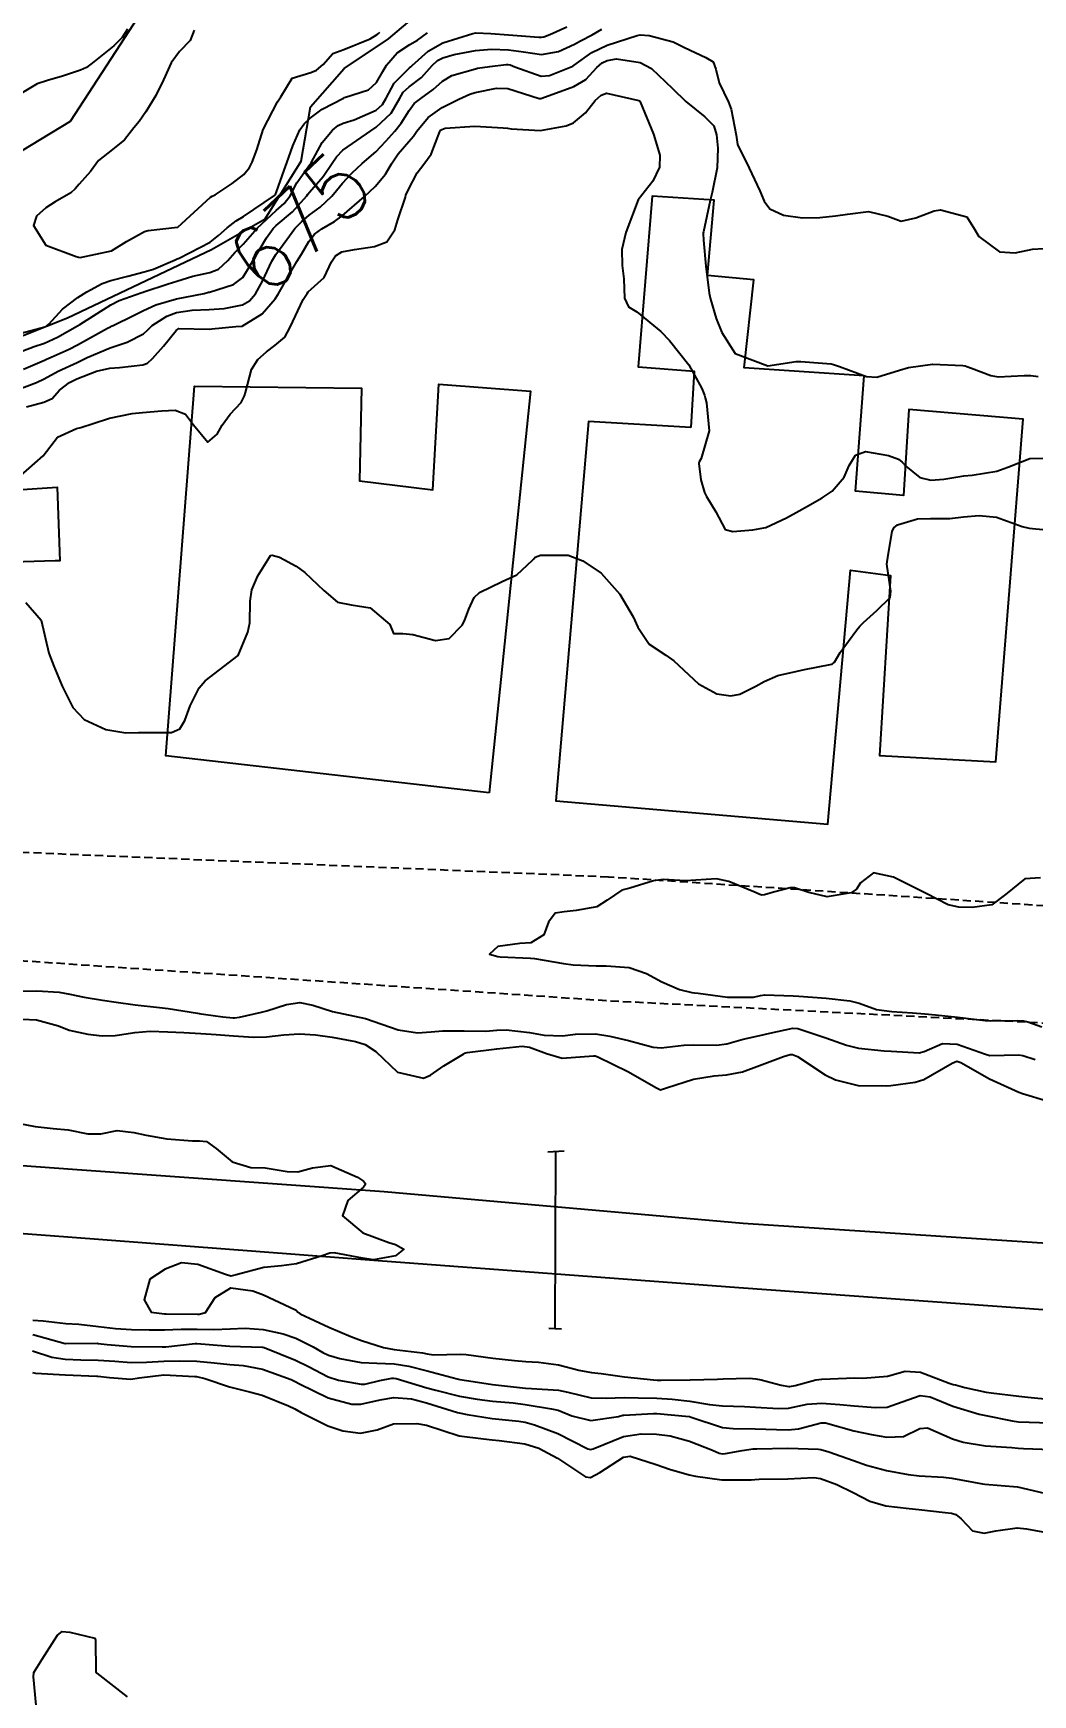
# Model space of a CAD drawing. Header units: metres. Extents: x 292545 to 299085, y 7450245 to 7463078.
# Drawn here: x 294543.8 to 294604.6, y 7462701.8 to 7462802.8 of the extents above; entities that cross this region are included whole.
import ezdxf
from ezdxf.enums import TextEntityAlignment as Align

# ---------------------------------------------------------------- set-up
doc = ezdxf.new("R2010")
doc.units = ezdxf.units.M
doc.linetypes.add('DASHED', pattern=[0.75, 0.5, -0.25])
for name, color, linetype in [('Cotas', 45, 'Continuous'), ('Curvas de Nivel 1m', 11, 'Continuous'), ('Curvas de Nivel 5m', 15, 'Continuous'), ('Edificações', 30, 'Continuous'), ('Hidrografia', 140, 'Continuous'), ('Linha Férrea', 20, 'Continuous'), ('Pórtico', 62, 'Continuous'), ('Vias Secundárias', 230, 'DASHED')]:
    doc.layers.add(name, color=color, linetype=linetype)
doc.styles.add('Style-STANDARD', font='STANDARD.shx')

msp = doc.modelspace()

# ---------------------------------------------------------------- linework, layer by layer
at = {"layer": 'Curvas de Nivel 1m', "flags": 128}
for points, elevation in [([(294542.5, 7462783.26), (294543.88, 7462783.77), (294544.51, 7462783.99), (294545.3, 7462784.34), (294546.52, 7462785.03), (294546.65, 7462785.11), (294548.54, 7462786.32), (294549.04, 7462786.57), (294550.43, 7462787.06), (294550.51, 7462787.09), (294550.54, 7462787.1), (294552.02, 7462787.58), (294552.55, 7462787.76), (294553.53, 7462788.05), (294554.56, 7462788.27), (294555.09, 7462788.48), (294555.65, 7462789), (294556.09, 7462789.49), (294556.58, 7462790.01), (294557.45, 7462790.98), (294558.6, 7462792.05), (294559.09, 7462792.47), (294559.44, 7462792.95), (294559.85, 7462793.73), (294560.64, 7462794.84), (294560.69, 7462794.89), (294560.72, 7462794.94), (294561.4, 7462796.19), (294562.02, 7462796.93), (294562.37, 7462797.22), (294562.67, 7462797.36), (294563.33, 7462797.57), (294564.68, 7462798.16), (294565.07, 7462798.49), (294565.29, 7462798.88), (294565.77, 7462799.8), (294566.71, 7462800.72), (294566.79, 7462800.79), (294566.87, 7462800.87), (294567.83, 7462801.75), (294568.73, 7462802.24), (294570.55, 7462802.82), (294570.73, 7462802.85), (294571.65, 7462802.81), (294572.73, 7462802.74), (294574.56, 7462802.6), (294574.73, 7462802.59), (294574.88, 7462802.62), (294575.24, 7462802.76), (294576.27, 7462803.23)], 673), ([(294549.56, 7462803.07), (294549.23, 7462802.57), (294548.72, 7462802.06), (294547.51, 7462801.1), (294547.06, 7462800.75), (294546.7, 7462800.58), (294545.6, 7462800.22), (294544.7, 7462799.96), (294544.07, 7462799.76), (294543.04, 7462799.15)], 672), ([(294543.08, 7462784.58), (294544.52, 7462784.98), (294544.63, 7462785.02), (294544.77, 7462785.13), (294545.61, 7462786.04), (294546.54, 7462786.75), (294547.08, 7462787.1), (294548.02, 7462787.62), (294548.55, 7462787.79), (294549.57, 7462788.05), (294550.56, 7462788.31), (294551.13, 7462788.49), (294552.45, 7462789.04), (294552.53, 7462789.09), (294552.57, 7462789.11), (294552.69, 7462789.16), (294554.58, 7462790.13), (294555.08, 7462790.52), (294555.62, 7462791), (294556.17, 7462791.42), (294556.6, 7462791.69), (294558.49, 7462792.96), (294558.55, 7462793.02), (294558.62, 7462793.18), (294559.08, 7462794.51), (294559.24, 7462794.95), (294559.61, 7462795.99), (294560.04, 7462796.95), (294560.29, 7462797.32), (294560.67, 7462797.67), (294561.4, 7462798.21), (294562.68, 7462798.89), (294562.76, 7462798.92), (294564.21, 7462799.38), (294564.7, 7462799.84), (294565.08, 7462800.51), (294565.3, 7462800.88), (294565.96, 7462801.64), (294566.73, 7462802.14), (294567.18, 7462802.42), (294567.8, 7462802.86)], 672), ([(294543.23, 7462782.41), (294544.5, 7462782.94), (294544.63, 7462783), (294544.91, 7462783.13), (294546, 7462783.62), (294546.51, 7462783.89), (294548.34, 7462784.9), (294548.52, 7462784.98), (294548.59, 7462785.01), (294548.72, 7462785.08), (294549.92, 7462785.67), (294550.53, 7462785.97), (294551.28, 7462786.31), (294552.54, 7462786.67), (294554.21, 7462787.01), (294554.48, 7462787.08), (294554.54, 7462787.09), (294556, 7462787.54), (294556.56, 7462787.98), (294556.95, 7462788.6), (294557.17, 7462788.98), (294558.01, 7462790.39), (294558.41, 7462790.96), (294558.59, 7462791.13), (294559.59, 7462791.96), (294560.46, 7462792.94), (294560.52, 7462793.04), (294560.62, 7462793.17), (294561.45, 7462794.11), (294562, 7462794.93), (294562.26, 7462795.31), (294562.65, 7462795.71), (294564.35, 7462796.89), (294564.67, 7462797.11), (294565.58, 7462797.97), (294566.12, 7462798.88), (294566.32, 7462799.24), (294566.69, 7462799.58), (294567.43, 7462800.13), (294568.09, 7462800.86), (294568.4, 7462801.17), (294568.72, 7462801.34), (294569.41, 7462801.53), (294570.72, 7462801.78), (294571.68, 7462801.86), (294572.72, 7462801.83), (294573.63, 7462801.7), (294574.72, 7462801.53), (294575.76, 7462801.73), (294576.73, 7462802.17), (294577.11, 7462802.37), (294577.82, 7462802.74), (294578.4, 7462803.07)], 674), ([(294553.6, 7462803.02), (294553.37, 7462802.38), (294552.72, 7462801.73), (294552.21, 7462801.04), (294551.75, 7462799.99), (294551.28, 7462799.05), (294550.67, 7462798.05), (294550.26, 7462797.47), (294549.94, 7462797.07), (294549.37, 7462796.35), (294548.65, 7462795.77), (294547.8, 7462795.09), (294547.3, 7462794.43), (294546.62, 7462793.65), (294546.37, 7462793.36), (294546.11, 7462793.12), (294545.15, 7462792.58), (294544.6, 7462792.22), (294544.03, 7462791.7), (294543.85, 7462791.14), (294544.58, 7462789.95), (294546.44, 7462789.25), (294546.57, 7462789.22), (294546.67, 7462789.2), (294548.58, 7462789.6), (294549.49, 7462790.17), (294550.59, 7462790.77), (294550.82, 7462790.83), (294552.59, 7462791.03), (294552.62, 7462791.04), (294554.61, 7462792.86), (294554.7, 7462792.92), (294554.89, 7462793.01), (294555.92, 7462793.7), (294556.63, 7462794.23), (294556.97, 7462794.66), (294557.14, 7462794.98), (294557.42, 7462795.75), (294557.8, 7462796.97), (294558.68, 7462798.65), (294558.8, 7462798.84), (294558.88, 7462798.96), (294559.56, 7462800.09), (294560.71, 7462800.45), (294561.05, 7462800.59), (294561.45, 7462800.93), (294562.05, 7462801.59), (294562.72, 7462801.84), (294564.32, 7462802.49), (294564.73, 7462802.76), (294564.81, 7462802.81), (294564.89, 7462802.89)], 671), ([(294543.42, 7462780.1), (294544.47, 7462780.4), (294544.97, 7462780.62), (294545.43, 7462781.12), (294546.02, 7462781.58), (294546.48, 7462781.81), (294547.68, 7462782.28), (294548.49, 7462782.46), (294549.06, 7462782.5), (294550.49, 7462782.67), (294550.78, 7462782.77), (294551.08, 7462783.05), (294551.75, 7462783.8), (294552.52, 7462784.76), (294552.68, 7462784.88), (294554.52, 7462784.84), (294554.68, 7462784.85), (294556.15, 7462784.99), (294556.5, 7462785.01), (294556.52, 7462785.02), (294557.74, 7462785.77), (294558.54, 7462786.68), (294558.72, 7462786.97), (294559.38, 7462788.13), (294559.86, 7462788.95), (294560.13, 7462789.39), (294560.59, 7462790.17), (294560.92, 7462790.61), (294561.37, 7462790.93), (294562.14, 7462791.38), (294562.6, 7462791.73), (294563.96, 7462792.9), (294564.3, 7462793.21), (294564.62, 7462793.52), (294565.24, 7462794.27), (294565.6, 7462794.88), (294566.02, 7462795.5), (294566.66, 7462796.25), (294566.94, 7462796.58), (294567.14, 7462796.87), (294567.83, 7462797.7), (294568.68, 7462798.31), (294569.71, 7462798.83), (294570.38, 7462799.13), (294570.69, 7462799.23), (294572, 7462799.5), (294572.69, 7462799.48), (294574.58, 7462798.87), (294574.68, 7462798.87), (294576.09, 7462799.36), (294576.7, 7462799.59), (294577.42, 7462800.02), (294578.1, 7462800.74), (294578.42, 7462801.03), (294578.72, 7462801.17), (294579.28, 7462801.28), (294580.72, 7462801.06), (294581.41, 7462800.69), (294582.69, 7462799.47), (294583.51, 7462798.67), (294584.67, 7462797.75), (294585.2, 7462797.19), (294585.37, 7462796.65), (294585.46, 7462795.84), (294585.41, 7462794.65), (294585.1, 7462793.14), (294584.99, 7462792.65), (294584.59, 7462790.76), (294584.57, 7462790.69), (294584.57, 7462790.66), (294584.59, 7462790.24), (294584.72, 7462788.66), (294584.93, 7462787.03), (294585, 7462786.65), (294585.36, 7462785.48), (294585.7, 7462784.64), (294586.5, 7462783.36), (294588.49, 7462782.61), (294590.22, 7462782.87), (294590.5, 7462782.87), (294592.34, 7462782.72), (294592.49, 7462782.68), (294592.85, 7462782.56), (294594.49, 7462781.95), (294595.11, 7462781.91), (294596.49, 7462782.34), (294597.04, 7462782.51), (294598.5, 7462782.71), (294600.35, 7462782.62), (294600.49, 7462782.6), (294600.6, 7462782.57), (294600.88, 7462782.46), (294602.05, 7462782.01), (294602.49, 7462781.94), (294604.07, 7462782.01), (294604.49, 7462782.01), (294604.94, 7462781.96)], 676), ([(294542.4, 7462775.34), (294544.42, 7462777.13), (294545.29, 7462778.27), (294546.45, 7462778.79), (294546.71, 7462778.85), (294547.46, 7462779.09), (294548.46, 7462779.42), (294549.83, 7462779.7), (294550.46, 7462779.77), (294551.65, 7462779.86), (294552.46, 7462779.9), (294553.08, 7462779.66), (294553.56, 7462779.02), (294554.44, 7462777.97), (294555, 7462778.45), (294555.31, 7462779), (294555.8, 7462779.66), (294556.47, 7462780.38), (294556.68, 7462780.78), (294556.73, 7462780.99), (294557.1, 7462782.37), (294557.48, 7462782.98), (294558.01, 7462783.46), (294558.51, 7462783.83), (294559.12, 7462784.35), (294559.44, 7462784.96), (294560.23, 7462786.63), (294560.44, 7462786.94), (294560.48, 7462787.01), (294560.55, 7462787.1), (294561.51, 7462787.98), (294561.96, 7462788.93), (294562.2, 7462789.3), (294562.58, 7462789.53), (294563.35, 7462789.68), (294564.58, 7462789.86), (294565.32, 7462790.14), (294565.82, 7462790.88), (294565.99, 7462791.48), (294566.45, 7462792.87), (294566.49, 7462792.99), (294566.62, 7462793.29), (294567.16, 7462794.34), (294567.58, 7462794.86), (294568.03, 7462795.48), (294568.54, 7462796.85), (294568.59, 7462796.93), (294568.66, 7462796.98), (294568.87, 7462797.06), (294570.67, 7462797.18), (294572.39, 7462797.08), (294572.67, 7462797.05), (294572.89, 7462797.02), (294574.66, 7462796.92), (294576.23, 7462797.19), (294576.67, 7462797.39), (294577.41, 7462798), (294578, 7462798.74), (294578.36, 7462799.06), (294578.69, 7462799.19), (294580.64, 7462798.74), (294580.68, 7462798.72), (294580.71, 7462798.7), (294580.73, 7462798.65), (294581.55, 7462796.69), (294581.92, 7462795.41), (294581.9, 7462794.69), (294581.49, 7462793.83), (294580.61, 7462792.7), (294579.86, 7462790.71), (294579.61, 7462789.68), (294579.63, 7462788.71), (294579.73, 7462787.89), (294579.77, 7462786.71), (294580.02, 7462786.19), (294580.53, 7462785.88), (294581.99, 7462784.69), (294582.51, 7462784.14), (294583.69, 7462782.67), (294584.48, 7462781.22), (294584.64, 7462780.82), (294584.69, 7462780.66), (294584.77, 7462780.35), (294584.92, 7462778.65), (294584.43, 7462776.97), (294584.32, 7462776.77), (294584.3, 7462776.66), (294584.41, 7462775.66), (294584.64, 7462774.89), (294584.77, 7462774.66), (294585.32, 7462773.72), (294585.89, 7462772.64), (294586.37, 7462772.53), (294587.57, 7462772.62), (294588.24, 7462772.74), (294588.38, 7462772.78), (294589.62, 7462773.36), (294590.39, 7462773.78), (294590.91, 7462774.07), (294591.8, 7462774.57), (294592.41, 7462774.98), (294593.13, 7462775.84), (294593.44, 7462776.55), (294593.82, 7462777.16), (294594.43, 7462777.4), (294595.82, 7462777.14), (294596.43, 7462776.92), (294596.66, 7462776.75), (294596.89, 7462776.51), (294597.74, 7462775.82), (294598.41, 7462775.64), (294599.19, 7462775.71), (294600.42, 7462775.91), (294600.92, 7462775.96), (294602.42, 7462776.2), (294603.08, 7462776.44), (294604.43, 7462776.97), (294605.86, 7462776.98)], 677), ([(294543.38, 7462768.2), (294544.31, 7462767.13), (294544.78, 7462765.12), (294545.07, 7462764.33), (294545.59, 7462763.12), (294546.24, 7462761.82), (294546.92, 7462761.1), (294548.23, 7462760.48), (294549.45, 7462760.29), (294550.23, 7462760.3), (294550.97, 7462760.31), (294552.23, 7462760.31), (294552.74, 7462760.52), (294553.04, 7462761.03), (294553.36, 7462761.92), (294553.92, 7462763.02), (294554.27, 7462763.44), (294556.28, 7462764.99), (294556.88, 7462766.41), (294556.99, 7462766.98), (294557.02, 7462768.28), (294557.11, 7462768.98), (294557.48, 7462769.84), (294558.19, 7462770.97), (294558.26, 7462771.06), (294558.35, 7462771.09), (294558.8, 7462770.96), (294559.82, 7462770.42), (294560.34, 7462770.04), (294561.5, 7462768.93), (294562.32, 7462768.23), (294563.16, 7462768.07), (294564.32, 7462767.89), (294565.51, 7462766.88), (294565.74, 7462766.32), (294566.3, 7462766.32), (294566.9, 7462766.27), (294568.29, 7462765.89), (294569.12, 7462766.02), (294569.91, 7462766.83), (294570.05, 7462767.09), (294570.32, 7462767.8), (294570.64, 7462768.51), (294570.95, 7462768.82), (294572.34, 7462769.48), (294573.23, 7462769.9), (294574.18, 7462770.78), (294574.26, 7462770.87), (294574.35, 7462770.96), (294574.66, 7462771.08), (294576.36, 7462771.08), (294577.24, 7462770.74), (294578.35, 7462769.99), (294579.5, 7462768.72), (294580.31, 7462767.33), (294580.59, 7462766.71), (294581.27, 7462765.67), (294582.29, 7462765.01), (294582.78, 7462764.67), (294584.27, 7462763.26), (294585.39, 7462762.65), (294586.25, 7462762.53), (294586.79, 7462762.63), (294587.76, 7462763.12), (294588.26, 7462763.41), (294589.1, 7462763.77), (294590.27, 7462764.03), (294590.73, 7462764.13), (294592.28, 7462764.43), (294592.4, 7462764.45), (294592.54, 7462764.57), (294592.9, 7462765.17), (294593.91, 7462766.54), (294594.09, 7462766.76), (294594.31, 7462767), (294595.12, 7462767.73), (294595.93, 7462768.52), (294595.97, 7462768.89), (294595.73, 7462770.53), (294595.8, 7462771.09), (294596.06, 7462772.52), (294596.15, 7462772.75), (294596.38, 7462772.94), (294597.59, 7462773.3), (294598.39, 7462773.31), (294599.55, 7462773.31), (294600.39, 7462773.41), (294601.35, 7462773.5), (294602.39, 7462773.4), (294603.96, 7462772.84), (294604.38, 7462772.72), (294606.24, 7462772.54)], 678), ([(294605.07, 7462751.47), (294604.12, 7462751.4), (294602.94, 7462750.44), (294602.11, 7462749.83), (294600.91, 7462749.65), (294600.11, 7462749.68), (294599.46, 7462749.83), (294598.11, 7462750.5), (294596.13, 7462751.5), (294594.91, 7462751.76), (294594.12, 7462751.16), (294593.88, 7462750.78), (294593.55, 7462750.55), (294592.11, 7462750.3), (294590.98, 7462750.58), (294590.12, 7462750.85), (294589.86, 7462750.85), (294588.83, 7462750.6), (294588.29, 7462750.43), (294588.11, 7462750.41), (294587.96, 7462750.46), (294587.65, 7462750.62), (294586.12, 7462751.23), (294585.38, 7462751.4), (294584.12, 7462751.32), (294583.49, 7462751.29), (294582.12, 7462751.36), (294581.53, 7462751.28), (294580.11, 7462750.83), (294580.02, 7462750.81), (294579.62, 7462750.71), (294578.72, 7462750.11), (294578.1, 7462749.7), (294576.83, 7462749.48), (294576.1, 7462749.4), (294575.56, 7462749.31), (294575.15, 7462748.77), (294574.87, 7462747.99), (294574.08, 7462747.51), (294573.41, 7462747.46), (294572.08, 7462747.28), (294571.57, 7462746.81), (294572.07, 7462746.68), (294572.21, 7462746.66), (294574.07, 7462746.57), (294574.3, 7462746.55), (294576.07, 7462746.26), (294576.65, 7462746.17), (294578.06, 7462746.1), (294578.67, 7462746.12), (294580.06, 7462746.01), (294581.12, 7462745.64), (294582.05, 7462745.13), (294583.12, 7462744.67), (294583.87, 7462744.49), (294584.04, 7462744.46), (294584.26, 7462744.44), (294586.04, 7462744.21), (294587.62, 7462744.2), (294588.04, 7462744.31), (294588.3, 7462744.35), (294590.04, 7462744.29), (294590.37, 7462744.26), (294592.04, 7462744.14), (294593.48, 7462743.99), (294594.04, 7462743.84), (294595.1, 7462743.46), (294596.03, 7462743.33), (294597.28, 7462743.25), (294598.03, 7462743.19), (294598.68, 7462743.14), (294600.03, 7462742.98), (294601.7, 7462742.78), (294602.03, 7462742.77), (294603.68, 7462742.78), (294604.03, 7462742.77), (294604.3, 7462742.7), (294605.16, 7462742.41)], 678), ([(294542.62, 7462744.57), (294544.04, 7462744.59), (294545.41, 7462744.5), (294546.04, 7462744.38), (294546.93, 7462744.2), (294548.03, 7462744.03), (294548.86, 7462743.91), (294550.03, 7462743.73), (294551.5, 7462743.57), (294552.03, 7462743.52), (294553.81, 7462743.24), (294554.02, 7462743.2), (294554.18, 7462743.18), (294555.36, 7462743), (294555.98, 7462742.95), (294556.02, 7462742.95), (294556.06, 7462742.95), (294556.36, 7462742.99), (294557.7, 7462743.3), (294558.03, 7462743.38), (294559.23, 7462743.76), (294560.03, 7462743.89), (294560.82, 7462743.72), (294562.03, 7462743.34), (294564.02, 7462742.9), (294566.02, 7462742.21), (294567.19, 7462742.03), (294568.02, 7462742.1), (294568.7, 7462742.16), (294570.02, 7462742.15), (294571.35, 7462742.14), (294572.02, 7462742.2), (294572.59, 7462742.22), (294574.01, 7462742.06), (294574.89, 7462741.89), (294576.01, 7462741.85), (294576.8, 7462741.96), (294578.01, 7462741.98), (294578.89, 7462741.84), (294580.01, 7462741.56), (294581.52, 7462741.17), (294582, 7462741.13), (294583.38, 7462741.29), (294584, 7462741.3), (294585.37, 7462741.28), (294586, 7462741.37), (294586.99, 7462741.64), (294588.01, 7462741.88), (294588.61, 7462742.01), (294590.02, 7462742.31), (294590.32, 7462742.29), (294592.01, 7462741.73), (294593.28, 7462741.28), (294594, 7462741.1), (294595.57, 7462740.95), (294596, 7462740.93), (294597.69, 7462740.81), (294598, 7462740.89), (294599.11, 7462741.38), (294600.01, 7462741.35), (294601.72, 7462740.73), (294602, 7462740.66), (294603.74, 7462740.69), (294604, 7462740.66), (294604.74, 7462740.42)], 679), ([(294542.47, 7462736.63), (294543.94, 7462736.33), (294545.04, 7462736.22), (294545.94, 7462736.13), (294547.15, 7462735.89), (294547.94, 7462735.9), (294548.92, 7462736.1), (294549.94, 7462735.98), (294550.69, 7462735.81), (294551.94, 7462735.59), (294553.5, 7462735.46), (294553.94, 7462735.47), (294554.36, 7462735.43), (294554.94, 7462735), (294555.92, 7462734.19), (294557.05, 7462733.84), (294557.92, 7462733.82), (294559.26, 7462733.61), (294559.91, 7462733.59), (294560.81, 7462733.83), (294561.91, 7462733.97), (294563.55, 7462733.26), (294563.9, 7462733.01), (294564, 7462732.9), (294564.01, 7462732.79), (294563.9, 7462732.64), (294562.96, 7462731.84), (294562.62, 7462730.91), (294563.87, 7462729.88), (294565.45, 7462729.29), (294565.86, 7462729.17), (294566.35, 7462728.87), (294565.85, 7462728.47), (294564.51, 7462728.23), (294563.85, 7462728.33), (294562.12, 7462728.65), (294561.85, 7462728.63), (294561.4, 7462728.48), (294559.84, 7462727.99), (294558.93, 7462727.87), (294557.84, 7462727.76), (294556.16, 7462727.32), (294555.84, 7462727.23), (294555.51, 7462727.33), (294553.84, 7462727.95), (294552.83, 7462728.04), (294551.84, 7462727.67), (294550.92, 7462727.05), (294550.56, 7462725.79), (294551, 7462725.05), (294551.81, 7462724.95), (294551.91, 7462724.94), (294553.81, 7462724.92), (294553.91, 7462724.92), (294554.29, 7462725.02), (294554.89, 7462725.94), (294555.83, 7462726.53), (294557.18, 7462726.34), (294557.82, 7462726.11), (294559.42, 7462725.35), (294559.82, 7462725.17), (294559.91, 7462725.04), (294560.05, 7462724.95), (294561.8, 7462724.13), (294563.14, 7462723.56), (294563.79, 7462723.32), (294565.13, 7462722.89), (294565.78, 7462722.78), (294567.5, 7462722.57), (294567.78, 7462722.52), (294568.17, 7462722.45), (294569.78, 7462722.49), (294570.14, 7462722.47), (294571.78, 7462722.24), (294573.08, 7462722.1), (294573.78, 7462722.04), (294574.54, 7462722.01), (294575.77, 7462721.84), (294576.99, 7462721.52), (294577.77, 7462721.37), (294578.35, 7462721.31), (294579.77, 7462721.12), (294581.53, 7462720.93), (294581.77, 7462720.92), (294582, 7462720.92), (294583.77, 7462720.93), (294585.44, 7462720.97), (294585.77, 7462720.99), (294587.36, 7462721.03), (294587.77, 7462721), (294588.08, 7462720.93), (294589.31, 7462720.6), (294589.76, 7462720.52), (294589.83, 7462720.52), (294590.15, 7462720.59), (294591.41, 7462720.93), (294591.77, 7462720.98), (294593.28, 7462721.04), (294593.77, 7462721.05), (294594.26, 7462721.03), (294595.77, 7462721.16), (294596.84, 7462721.45), (294597.77, 7462721.4), (294599.52, 7462720.72), (294599.76, 7462720.65), (294599.91, 7462720.62), (294600.48, 7462720.47), (294601.76, 7462720.19), (294602.07, 7462720.14), (294603.76, 7462719.93), (294604.3, 7462719.88), (294605.75, 7462719.74)], 681), ([(294543.8, 7462724.56), (294544.42, 7462724.51), (294545.8, 7462724.36), (294546.59, 7462724.31), (294547.8, 7462724.17), (294548.82, 7462724.06), (294549.8, 7462724), (294550.87, 7462723.98), (294551.8, 7462723.97), (294552.82, 7462724.01), (294553.8, 7462724.01), (294554.81, 7462724), (294555.8, 7462724.04), (294556.71, 7462724.07), (294557.8, 7462723.99), (294559.02, 7462723.73), (294559.79, 7462723.47), (294560.84, 7462722.93), (294561.44, 7462722.59), (294561.78, 7462722.44), (294562.47, 7462722.22), (294563.77, 7462721.98), (294564.71, 7462721.95), (294565.77, 7462721.91), (294566.66, 7462721.76), (294567.77, 7462721.48), (294569.61, 7462720.99), (294569.76, 7462720.95), (294570.57, 7462720.82), (294571.76, 7462720.65), (294571.94, 7462720.63), (294573.76, 7462720.43), (294574.13, 7462720.4), (294575.76, 7462720.31), (294576.33, 7462720.18), (294577.75, 7462719.83), (294578.66, 7462719.82), (294579.75, 7462719.85), (294580.61, 7462719.84), (294581.75, 7462719.81), (294582.67, 7462719.76), (294583.75, 7462719.64), (294584.95, 7462719.44), (294585.74, 7462719.35), (294587.07, 7462719.3), (294587.74, 7462719.27), (294589.15, 7462719.19), (294589.74, 7462719.21), (294590.88, 7462719.45), (294591.75, 7462719.52), (294592.88, 7462719.43), (294593.74, 7462719.35), (294595.03, 7462719.24), (294595.74, 7462719.27), (294596.67, 7462719.59), (294597.76, 7462719.98), (294598.36, 7462719.89), (294599.75, 7462719.32), (294601.35, 7462718.84), (294601.74, 7462718.76), (294603.34, 7462718.43), (294603.73, 7462718.38), (294605.65, 7462718.32)], 682), ([(294543.79, 7462723.68), (294545.76, 7462723.14), (294545.78, 7462723.14), (294547.72, 7462723.16), (294547.78, 7462723.15), (294548.32, 7462723.08), (294549.78, 7462722.96), (294551.67, 7462722.93), (294551.78, 7462722.93), (294551.89, 7462722.94), (294552.78, 7462723.03), (294553.67, 7462723.13), (294553.78, 7462723.13), (294555.51, 7462723), (294555.78, 7462722.98), (294557.74, 7462722.92), (294557.78, 7462722.92), (294557.86, 7462722.89), (294559.77, 7462722.13), (294560.57, 7462721.74), (294561.76, 7462721.12), (294562.38, 7462720.91), (294563.76, 7462720.66), (294563.98, 7462720.67), (294564.9, 7462720.89), (294565.62, 7462721.03), (294565.76, 7462721.03), (294565.89, 7462721.01), (294566.35, 7462720.87), (294567.76, 7462720.45), (294568.3, 7462720.3), (294569.75, 7462719.94), (294570.82, 7462719.75), (294571.75, 7462719.63), (294573.01, 7462719.53), (294573.74, 7462719.44), (294575.33, 7462719.17), (294575.74, 7462719.08), (294576.57, 7462718.75), (294577.73, 7462718.45), (294579.42, 7462718.71), (294579.67, 7462718.78), (294579.73, 7462718.79), (294581.54, 7462718.89), (294581.74, 7462718.88), (294583.7, 7462718.69), (294583.73, 7462718.69), (294583.83, 7462718.66), (294585.73, 7462718.04), (294586.39, 7462717.97), (294587.73, 7462717.94), (294589.02, 7462717.9), (294589.73, 7462717.89), (294590.36, 7462717.95), (294591.73, 7462718.31), (294591.99, 7462718.31), (294593.73, 7462717.83), (294594.79, 7462717.6), (294595.72, 7462717.44), (294596.75, 7462717.48), (294597.73, 7462717.98), (294598.21, 7462718.01), (294599.72, 7462717.35), (294600.37, 7462717.13), (294601.72, 7462716.91), (294603.33, 7462716.82), (294603.72, 7462716.78), (294604.04, 7462716.75), (294605.72, 7462716.69)], 683), ([(294543.78, 7462722.7), (294544.96, 7462722.3), (294545.77, 7462722.18), (294546.72, 7462722.15), (294547.77, 7462722.13), (294548.79, 7462722.06), (294549.77, 7462721.98), (294550.72, 7462722.01), (294551.77, 7462722.07), (294552.72, 7462722.09), (294553.77, 7462722.07), (294554.82, 7462721.97), (294555.77, 7462721.86), (294556.59, 7462721.8), (294557.77, 7462721.58), (294559.51, 7462720.95), (294559.76, 7462720.83), (294560.02, 7462720.69), (294561.75, 7462719.84), (294563.19, 7462719.45), (294563.74, 7462719.46), (294564.92, 7462719.72), (294565.75, 7462719.85), (294566.83, 7462719.78), (294567.74, 7462719.54), (294569.62, 7462718.94), (294569.73, 7462718.92), (294570.21, 7462718.83), (294571.73, 7462718.58), (294573.36, 7462718.42), (294573.73, 7462718.36), (294574.31, 7462718.19), (294575.72, 7462717.66), (294577.54, 7462716.74), (294577.71, 7462716.69), (294577.88, 7462716.74), (294579.72, 7462717.48), (294580.78, 7462717.64), (294581.72, 7462717.63), (294582.56, 7462717.52), (294583.72, 7462717.19), (294585.13, 7462716.65), (294585.54, 7462716.47), (294585.71, 7462716.43), (294585.91, 7462716.44), (294586.94, 7462716.63), (294587.61, 7462716.73), (294587.71, 7462716.73), (294587.83, 7462716.73), (294589.71, 7462716.77), (294591.57, 7462716.72), (294591.71, 7462716.7), (294592.21, 7462716.56), (294593.7, 7462716.02), (294594.5, 7462715.74), (294595.7, 7462715.42), (294597.02, 7462715.18), (294597.69, 7462715.1), (294599.17, 7462715.01), (294599.69, 7462714.95), (294601.54, 7462714.6), (294601.68, 7462714.58), (294603.68, 7462714.43), (294605.31, 7462714.03)], 684), ([(294544, 7462701.14), (294543.83, 7462702.86), (294543.86, 7462703.14), (294544.37, 7462703.94), (294545.12, 7462705.12), (294545.29, 7462705.41), (294545.58, 7462705.63), (294546.05, 7462705.59), (294547.57, 7462705.21), (294547.6, 7462705.09), (294547.64, 7462703.18), (294547.69, 7462703.09), (294549.53, 7462701.64)], 686)]:
    msp.add_lwpolyline(points, dxfattribs=dict(at, elevation=elevation))
at = {"layer": 'Curvas de Nivel 5m', "flags": 128}
for points, elevation in [([(294542.84, 7462781.15), (294544.02, 7462781.59), (294544.48, 7462781.81), (294545.35, 7462782.27), (294546.5, 7462782.81), (294547.1, 7462783.1), (294548.5, 7462783.69), (294549.54, 7462784.04), (294550.52, 7462784.55), (294550.79, 7462784.79), (294551.06, 7462785.05), (294551.94, 7462785.63), (294552.53, 7462785.84), (294553.48, 7462785.98), (294554.53, 7462786.03), (294555.44, 7462786.09), (294556.54, 7462786.32), (294556.97, 7462786.56), (294557.33, 7462786.98), (294557.77, 7462787.76), (294558.33, 7462788.96), (294558.58, 7462789.37), (294559.25, 7462790.29), (294559.74, 7462790.95), (294560.15, 7462791.39), (294560.6, 7462791.76), (294561.28, 7462792.26), (294561.99, 7462792.93), (294562.27, 7462793.27), (294562.62, 7462793.71), (294563.21, 7462794.34), (294563.82, 7462794.9), (294564.65, 7462795.62), (294565.27, 7462796.27), (294565.81, 7462796.88), (294566.19, 7462797.36), (294566.68, 7462798.14), (294566.99, 7462798.56), (294567.4, 7462798.86), (294568.14, 7462799.4), (294568.7, 7462799.91), (294569.27, 7462800.27), (294570.71, 7462800.67), (294570.83, 7462800.7), (294571.59, 7462800.81), (294572.59, 7462800.93), (294572.71, 7462800.93), (294572.82, 7462800.91), (294573.11, 7462800.79), (294574.7, 7462800.23), (294575.21, 7462800.26), (294576.44, 7462800.75), (294576.63, 7462800.83), (294576.71, 7462800.88), (294577.8, 7462801.66), (294578.73, 7462802.1), (294580.54, 7462802.7), (294580.73, 7462802.74), (294581.28, 7462802.69), (294582.73, 7462802.3), (294583.43, 7462801.97), (294584.72, 7462801.35), (294585.16, 7462801.1), (294585.34, 7462800.65), (294585.54, 7462799.81), (294586.1, 7462798.64), (294586.26, 7462798.22), (294586.56, 7462796.63), (294586.65, 7462796.07), (294587.36, 7462794.62), (294588, 7462793.24), (294588.26, 7462792.61), (294588.61, 7462792.15), (294589.44, 7462791.76), (294590.6, 7462791.61), (294591.66, 7462791.63), (294592.6, 7462791.72), (294593.33, 7462791.82), (294594.61, 7462791.98), (294595.78, 7462791.7), (294596.6, 7462791.41), (294597.5, 7462791.61), (294598.61, 7462792.03), (294599, 7462792.09), (294600.6, 7462791.66), (294601.05, 7462790.91), (294601.33, 7462790.46), (294602.58, 7462789.54), (294603.54, 7462789.47), (294604.58, 7462789.69), (294605.26, 7462789.74)], 675), ([(294542.28, 7462742.9), (294544.02, 7462742.83), (294545.36, 7462742.46), (294546.01, 7462742.2), (294547.15, 7462741.96), (294548.01, 7462741.86), (294548.81, 7462741.87), (294550.01, 7462742.06), (294550.93, 7462742.13), (294552.01, 7462742.1), (294552.98, 7462742.06), (294554.01, 7462742), (294554.94, 7462741.93), (294556.01, 7462741.85), (294557.21, 7462741.78), (294558.01, 7462741.79), (294559.06, 7462741.91), (294560.01, 7462741.97), (294560.99, 7462741.91), (294562.01, 7462741.78), (294563.41, 7462741.51), (294564.01, 7462741.32), (294564.65, 7462740.89), (294565.98, 7462739.65), (294567.56, 7462739.28), (294567.98, 7462739.46), (294568.8, 7462740.03), (294570, 7462740.76), (294570.05, 7462740.79), (294570.21, 7462740.83), (294572.01, 7462741.07), (294573.56, 7462741.22), (294574, 7462741.17), (294575.04, 7462740.77), (294575.99, 7462740.5), (294577.9, 7462740.64), (294577.99, 7462740.64), (294578.15, 7462740.57), (294579.98, 7462739.68), (294581.73, 7462738.69), (294581.97, 7462738.57), (294582.34, 7462738.68), (294583.98, 7462739.21), (294585.22, 7462739.41), (294585.98, 7462739.48), (294586.96, 7462739.66), (294587.99, 7462740.04), (294589.45, 7462740.6), (294589.86, 7462740.72), (294589.99, 7462740.72), (294590.3, 7462740.59), (294591.98, 7462739.49), (294592.6, 7462739.18), (294593.98, 7462738.84), (294595.69, 7462738.81), (294595.98, 7462738.84), (294597.46, 7462739.03), (294597.98, 7462739.19), (294599.7, 7462740.19), (294599.99, 7462740.32), (294600.22, 7462740.24), (294601.98, 7462739.24), (294603.76, 7462738.43), (294603.97, 7462738.35), (294605.45, 7462737.89)], 680), ([(294543.77, 7462721.37), (294543.96, 7462721.33), (294545.76, 7462721.23), (294547.7, 7462721.15), (294547.76, 7462721.15), (294548.47, 7462721.08), (294549.76, 7462720.98), (294550.27, 7462721.06), (294551.76, 7462721.23), (294553.64, 7462721.14), (294553.76, 7462721.13), (294554.26, 7462721.02), (294555.76, 7462720.5), (294556.97, 7462720.2), (294557.75, 7462719.99), (294559.35, 7462719.35), (294559.74, 7462719.16), (294560.12, 7462718.95), (294561.73, 7462718.14), (294562.64, 7462717.83), (294563.72, 7462717.68), (294564.73, 7462717.88), (294565.73, 7462718.26), (294567.14, 7462718.27), (294567.73, 7462718.17), (294568.72, 7462717.84), (294569.72, 7462717.52), (294571.2, 7462717.34), (294571.72, 7462717.29), (294572.15, 7462717.24), (294573.72, 7462717.04), (294574.57, 7462716.77), (294575.71, 7462716.16), (294577.41, 7462715.03), (294577.7, 7462714.99), (294578.27, 7462715.3), (294579.71, 7462716.23), (294580.12, 7462716.29), (294581.7, 7462715.78), (294582.52, 7462715.5), (294583.7, 7462715.16), (294584.1, 7462715.07), (294585.69, 7462714.84), (294587.47, 7462714.84), (294587.7, 7462714.86), (294587.97, 7462714.89), (294589.7, 7462714.9), (294591.29, 7462714.98), (294591.7, 7462714.92), (294592.69, 7462714.56), (294593.68, 7462714.08), (294594.7, 7462713.56), (294595.67, 7462713.26), (294597.08, 7462713.1), (294597.67, 7462713.05), (294599.28, 7462712.87), (294599.67, 7462712.83), (294599.93, 7462712.74), (294600.24, 7462712.47), (294600.93, 7462711.74), (294601.65, 7462711.6), (294602.36, 7462711.74), (294603.66, 7462711.93), (294604.22, 7462711.87), (294605.65, 7462711.6)], 685)]:
    msp.add_lwpolyline(points, dxfattribs=dict(at, elevation=elevation))
at = {"layer": 'Edificações'}
for points in [[(294583.82, 7462778.85), (294577.58, 7462779.22), (294575.6, 7462756.15), (294592.14, 7462754.73), (294593.52, 7462770.17), (294595.95, 7462769.85), (294595.29, 7462758.9), (294602.36, 7462758.52), (294604.02, 7462779.36), (294597.07, 7462779.94), (294596.75, 7462774.72), (294593.82, 7462774.97), (294594.35, 7462781.99), (294587.06, 7462782.48), (294587.64, 7462787.83), (294584.83, 7462788.09), (294585.22, 7462792.67), (294581.45, 7462792.93), (294580.61, 7462782.55), (294584.02, 7462782.27)], [(294571.55, 7462756.64), (294551.89, 7462758.89), (294553.62, 7462781.37), (294563.78, 7462781.24), (294563.66, 7462775.61), (294568.12, 7462775.06), (294568.49, 7462781.49), (294574.07, 7462781.06)], [(294545.16, 7462770.75), (294537.45, 7462770.5), (294537.33, 7462774.7), (294545.27, 7462775.23), (294545.45, 7462770.75)]]:
    msp.add_lwpolyline(points, close=True, dxfattribs=at)
at = {"layer": 'Hidrografia', "elevation": 682.88}
msp.add_lwpolyline([(294540.58, 7462783.41), (294545.9, 7462785.53), (294554.67, 7462789.68), (294557.92, 7462791.55), (294560.11, 7462795.05), (294560.68, 7462798.36), (294562.74, 7462800.68), (294565.43, 7462802.49), (294568.56, 7462805.17)], dxfattribs=at)
at = {"layer": 'Hidrografia'}
msp.add_lwpolyline([(294550.76, 7462804.67), (294546.07, 7462797.46), (294541.89, 7462794.93)], dxfattribs=at)
at = {"layer": 'Linha Férrea', "linetype": 'Continuous'}
for points in [[(294309.73, 7462768.54), (294329.41, 7462764.15), (294347.39, 7462759.88), (294365.61, 7462755.81), (294382.81, 7462752.6), (294398.71, 7462749.51), (294413.54, 7462747.13), (294428.99, 7462744.82), (294448.37, 7462742.15), (294466.36, 7462740.36), (294483.14, 7462738.71), (294505.57, 7462736.86), (294522.51, 7462735.47), (294546.21, 7462733.75), (294565.17, 7462732.38), (294587, 7462730.45), (294605.8, 7462729.23), (294628.4, 7462727.51), (294650.44, 7462726.14), (294674.81, 7462725), (294696.27, 7462724.79)], [(294308.81, 7462764.47), (294328.48, 7462760.07), (294346.48, 7462755.89), (294364.79, 7462751.98), (294382.02, 7462748.33), (294398, 7462745.42), (294412.7, 7462743.09), (294428.33, 7462740.75), (294447.9, 7462738.26), (294466.04, 7462736.21), (294482.68, 7462734.65), (294505.2, 7462732.81), (294522.14, 7462731.41), (294545.92, 7462729.63), (294564.8, 7462728.19), (294586.72, 7462726.55), (294605.51, 7462725.19), (294628.08, 7462723.43), (294650.16, 7462721.97), (294674.87, 7462721.2), (294696.15, 7462720.65)]]:
    msp.add_lwpolyline(points, dxfattribs=at)
at = {"layer": 'Pórtico'}
for points in [[(294575.12, 7462734.8), (294576.1, 7462734.86)], [(294575.56, 7462724.05), (294575.61, 7462734.83)], [(294575.18, 7462724.07), (294575.94, 7462724.04)]]:
    msp.add_lwpolyline(points, dxfattribs=at)
at = {"layer": 'Vias Secundárias', "elevation": 699.68}
msp.add_lwpolyline([(294955.95, 7462738.2, 0.111438), (294948.35, 7462741.82, 0.052638), (294906.8, 7462746.99, 0.021321), (294862.89, 7462748.06, -0.000836), (294819.05, 7462749.83), (294748.26, 7462746.52), (294709.94, 7462745.04), (294657.27, 7462744.48), (294626.29, 7462748.37), (294578.8, 7462751.51), (294523.91, 7462753.81), (294480.79, 7462758.62), (294465.13, 7462760.67), (294434.88, 7462764.87), (294359.51, 7462777.03), (294297.71, 7462790.39), (294263.04, 7462797.77)], format="xyb", dxfattribs=at)
msp.add_lwpolyline([(294710.08, 7462740.23), (294657.69, 7462737.67), (294625.87, 7462741.57), (294578.67, 7462743.98), (294523.76, 7462747.73), (294479.91, 7462751.08), (294462.65, 7462753.44), (294433.65, 7462758.63), (294359.16, 7462769.59), (294296.49, 7462782.89), (294256.98, 7462791.42)], dxfattribs=at)

# ---------------------------------------------------------------- texts
at = {"layer": 'Cotas', "style": 'Style-STANDARD'}
msp.add_text('675', height=4, rotation=43.5815, dxfattribs=at).set_placement((294560.02, 7462791.33, 675), align=Align.MIDDLE_CENTER)

doc.saveas('drawing.dxf')
